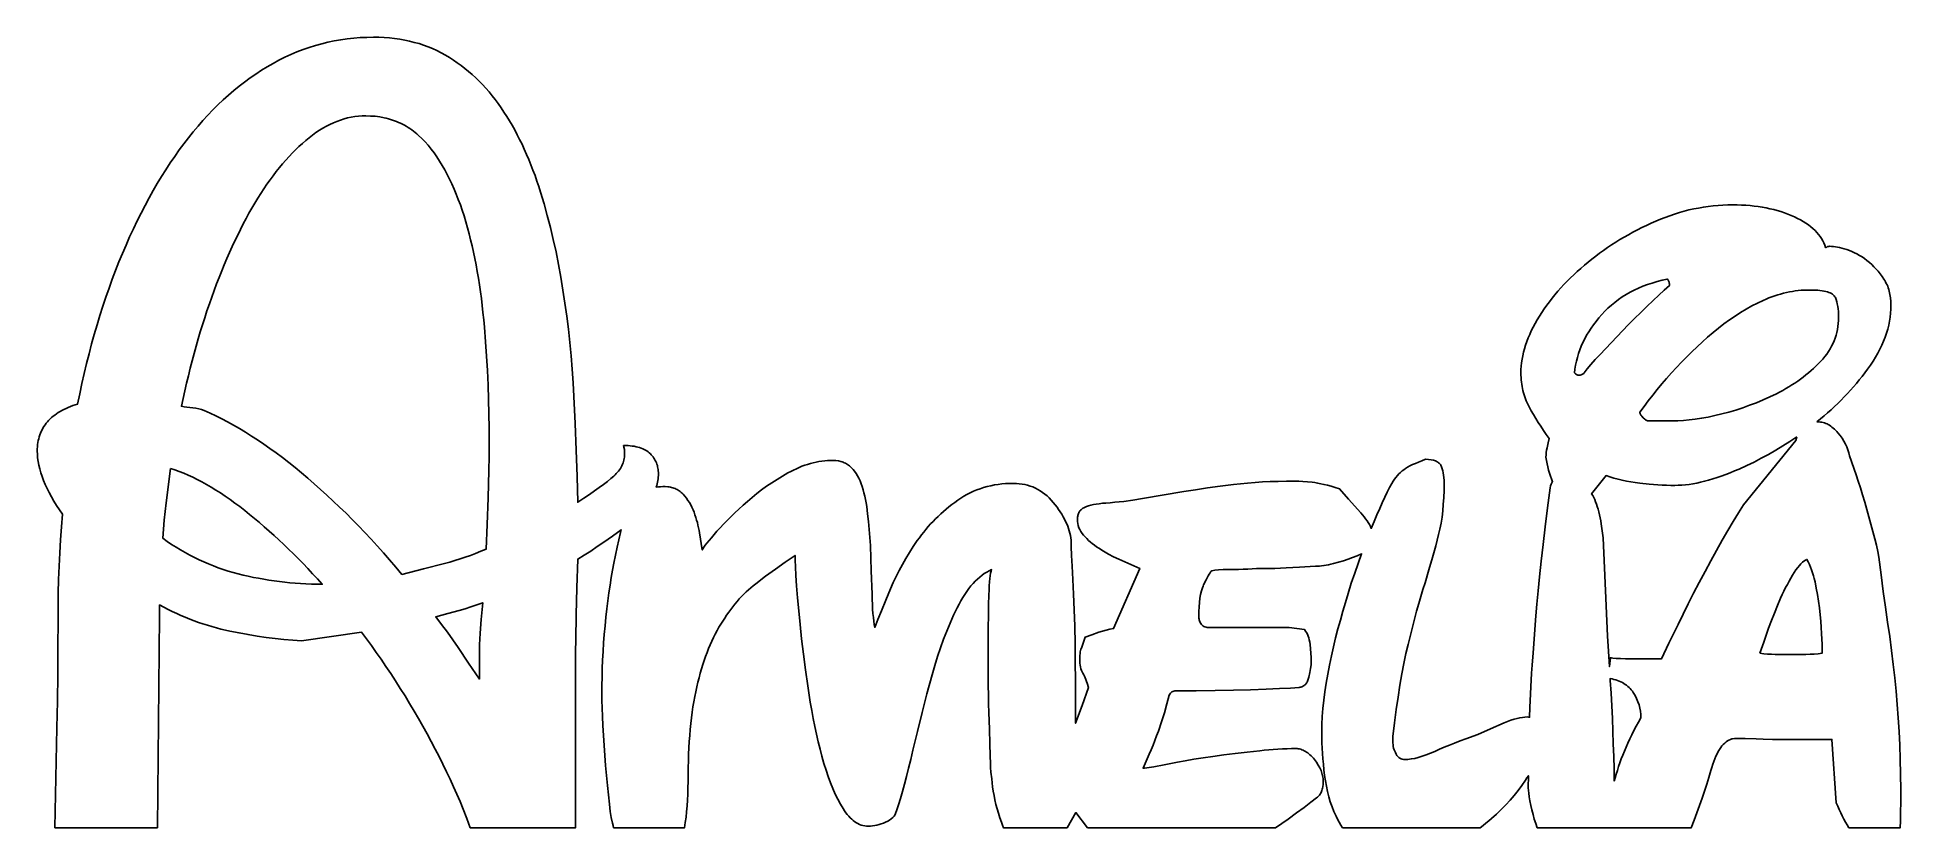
# Model space of a CAD drawing. Extents: x 3 to 229, y 12 to 108.
import ezdxf

# ---------------------------------------------------------------- set-up
doc = ezdxf.new("R2010")
doc.units = 0
doc.layers.add('CAMADA_1', color=18, linetype='CONTINUOUS')

msp = doc.modelspace()

# ---------------------------------------------------------------- linework, layer by layer
at = {"layer": 'CAMADA_1'}
for points in [[(218.9, 61.74), (219.35, 62.1), (219.79, 62.47), (220.22, 62.84), (220.64, 63.22), (221.05, 63.6), (221.46, 63.99), (221.85, 64.38), (222.24, 64.78), (222.63, 65.18), (223, 65.59), (223.36, 66), (223.72, 66.42), (224.07, 66.85), (224.41, 67.27), (224.75, 67.71), (225.07, 68.15), (225.42, 68.63), (225.74, 69.12), (226.04, 69.61), (226.32, 70.1), (226.57, 70.58), (226.81, 71.07), (227.02, 71.56), (227.21, 72.04), (227.38, 72.53), (227.52, 73.01), (227.64, 73.49), (227.74, 73.98), (227.82, 74.46), (227.88, 74.94), (227.91, 75.42), (227.92, 75.9), (227.91, 76.36), (227.87, 76.8), (227.8, 77.22), (227.71, 77.63), (227.65, 77.82), (227.59, 78.02), (227.52, 78.21), (227.44, 78.39), (227.35, 78.57), (227.26, 78.75), (227.16, 78.92), (227.06, 79.09), (226.84, 79.41), (226.61, 79.73), (226.37, 80.03), (226.12, 80.31), (225.85, 80.59), (225.58, 80.85), (225.3, 81.1), (225, 81.34), (224.71, 81.57), (224.4, 81.77), (224.1, 81.96), (223.79, 82.14), (223.49, 82.29), (223.18, 82.44), (222.87, 82.56), (222.55, 82.67), (222.24, 82.76), (221.95, 82.84), (221.67, 82.91), (221.41, 82.97), (221.16, 83.01), (220.92, 83.04), (220.7, 83.06), (220.5, 83.07), (220.38, 83.06), (220.28, 83.05), (220.21, 83.03), (220.16, 83), (220.13, 82.97), (220.08, 82.95), (220.03, 82.94), (219.96, 82.93), (219.87, 83.21), (219.76, 83.48), (219.63, 83.75), (219.48, 84.01), (219.31, 84.26), (219.12, 84.51), (218.92, 84.75), (218.69, 84.99), (218.44, 85.22), (218.18, 85.44), (217.89, 85.66), (217.59, 85.87), (217.27, 86.07), (216.93, 86.27), (216.57, 86.46), (216.19, 86.65), (215.79, 86.82), (215.39, 86.99), (214.97, 87.14), (214.55, 87.28), (214.11, 87.42), (213.67, 87.54), (213.22, 87.64), (212.75, 87.74), (212.28, 87.83), (211.8, 87.9), (211.3, 87.96), (210.8, 88.01), (210.29, 88.05), (209.77, 88.08), (209.23, 88.1), (208.69, 88.11), (208.1, 88.1), (207.5, 88.07), (206.91, 88.04), (206.32, 87.98), (205.73, 87.91), (205.14, 87.83), (204.55, 87.72), (203.97, 87.61), (203.38, 87.48), (202.8, 87.33), (202.22, 87.17), (201.64, 86.99), (201.06, 86.79), (200.49, 86.58), (199.91, 86.36), (199.34, 86.12), (198.77, 85.86), (198.21, 85.6), (197.66, 85.34), (197.11, 85.06), (196.57, 84.78), (196.04, 84.48), (195.52, 84.18), (195, 83.88), (194.49, 83.56), (193.98, 83.24), (193.49, 82.91), (193, 82.57), (192.52, 82.23), (192.05, 81.87), (191.58, 81.51), (191.12, 81.14), (190.67, 80.77), (190.23, 80.39), (189.8, 80), (189.38, 79.61), (188.98, 79.22), (188.58, 78.82), (188.19, 78.42), (187.82, 78.01), (187.46, 77.6), (187.1, 77.18), (186.76, 76.76), (186.43, 76.33), (186.11, 75.9), (185.8, 75.46), (185.5, 75.02), (185.22, 74.58), (184.94, 74.13), (184.69, 73.69), (184.45, 73.24), (184.23, 72.8), (184.03, 72.37), (183.84, 71.93), (183.68, 71.5), (183.53, 71.06), (183.39, 70.63), (183.28, 70.21), (183.18, 69.78), (183.1, 69.36), (183.04, 68.93), (183, 68.51), (182.97, 68.1), (182.96, 67.68), (182.97, 67.4), (182.98, 67.12), (183, 66.85), (183.02, 66.58), (183.06, 66.31), (183.1, 66.05), (183.15, 65.78), (183.21, 65.53), (183.28, 65.27), (183.35, 65.02), (183.43, 64.77), (183.52, 64.52), (183.62, 64.28), (183.72, 64.04), (183.84, 63.8), (183.96, 63.57), (184.21, 63.1), (184.48, 62.63), (184.77, 62.16), (185.07, 61.68), (185.38, 61.2), (185.71, 60.71), (186.05, 60.22), (186.41, 59.72), (186.28, 59.18), (186.15, 58.6), (186.09, 58.3), (186.05, 58.02), (186.02, 57.74), (186.01, 57.47), (186.07, 57.05), (186.14, 56.65), (186.22, 56.26), (186.31, 55.88), (186.42, 55.51), (186.54, 55.15), (186.67, 54.81), (186.81, 54.47), (186.76, 54.41), (186.71, 54.34), (186.67, 54.26), (186.63, 54.17), (186.56, 53.97), (186.52, 53.74), (186.2, 51.29), (185.91, 48.99), (185.65, 46.82), (185.42, 44.81), (185.22, 42.93), (185.05, 41.2), (184.91, 39.6), (184.79, 38.16), (184.46, 33.66), (184.34, 32.18), (184.26, 31.19), (184.06, 27.02), (184.01, 25.86), (183.87, 25.88), (183.72, 25.89), (183.44, 25.88), (183.14, 25.84), (182.83, 25.79), (182.49, 25.71), (182.13, 25.6), (181.75, 25.48), (181.35, 25.33), (180.93, 25.16), (179.27, 24.45), (177.75, 23.77), (176.28, 23.24), (175.58, 22.98), (174.91, 22.72), (174.27, 22.47), (173.66, 22.21), (173.07, 21.96), (172.51, 21.71), (171.97, 21.48), (171.46, 21.28), (170.97, 21.11), (170.5, 20.97), (170.06, 20.86), (169.64, 20.78), (169.24, 20.73), (169.05, 20.72), (168.86, 20.72), (168.7, 20.73), (168.55, 20.76), (168.4, 20.81), (168.27, 20.88), (168.14, 20.98), (168.02, 21.09), (167.9, 21.22), (167.8, 21.38), (167.71, 21.55), (167.63, 21.73), (167.56, 21.91), (167.5, 22.11), (167.46, 22.31), (167.43, 22.52), (167.41, 22.74), (167.4, 22.97), (167.4, 23.5), (167.61, 25.19), (167.82, 26.79), (168.04, 28.31), (168.27, 29.75), (168.5, 31.11), (168.75, 32.39), (169, 33.59), (169.26, 34.71), (169.79, 36.79), (170.3, 38.74), (170.56, 39.66), (170.81, 40.54), (171.07, 41.39), (171.32, 42.2), (171.79, 43.76), (172.23, 45.25), (172.62, 46.68), (172.97, 48.04), (173.13, 48.72), (173.26, 49.42), (173.38, 50.16), (173.47, 50.92), (173.54, 51.72), (173.6, 52.54), (173.63, 53.39), (173.64, 54.27), (173.63, 54.62), (173.61, 54.96), (173.58, 55.26), (173.54, 55.55), (173.48, 55.81), (173.41, 56.05), (173.33, 56.27), (173.24, 56.46), (173.18, 56.55), (173.12, 56.63), (173.05, 56.71), (172.97, 56.78), (172.89, 56.84), (172.79, 56.9), (172.69, 56.96), (172.58, 57.01), (172.46, 57.05), (172.33, 57.09), (172.05, 57.14), (171.73, 57.18), (171.38, 57.19), (170.93, 57.02), (170.52, 56.86), (170.14, 56.7), (169.79, 56.54), (169.48, 56.39), (169.19, 56.23), (168.95, 56.08), (168.73, 55.93), (168.53, 55.77), (168.34, 55.6), (168.15, 55.42), (167.97, 55.22), (167.79, 55), (167.61, 54.77), (167.44, 54.53), (167.27, 54.27), (167, 53.76), (166.72, 53.19), (166.43, 52.58), (166.13, 51.92), (165.81, 51.21), (165.48, 50.46), (165.14, 49.65), (164.79, 48.8), (164.68, 49.03), (164.56, 49.26), (164.42, 49.5), (164.27, 49.73), (164.1, 49.97), (163.92, 50.21), (163.73, 50.45), (163.52, 50.69), (162.04, 52.35), (160.93, 53.61), (160.42, 53.77), (159.93, 53.91), (159.47, 54.03), (159.04, 54.14), (158.64, 54.23), (158.27, 54.3), (157.93, 54.36), (157.62, 54.4), (157.04, 54.46), (156.49, 54.5), (155.97, 54.53), (155.49, 54.54), (154.48, 54.53), (153.49, 54.51), (152.52, 54.48), (151.58, 54.44), (150.67, 54.38), (149.77, 54.31), (148.91, 54.23), (148.07, 54.14), (146.45, 53.94), (144.9, 53.72), (143.43, 53.5), (142.03, 53.28), (136.99, 52.41), (135.84, 52.23), (134.72, 52.08), (134.17, 52.02), (133.62, 51.97), (133.08, 51.92), (132.55, 51.88), (132.13, 51.85), (131.74, 51.8), (131.38, 51.75), (131.04, 51.68), (130.73, 51.61), (130.45, 51.54), (130.19, 51.45), (129.96, 51.35), (129.86, 51.3), (129.76, 51.24), (129.67, 51.18), (129.59, 51.11), (129.51, 51.04), (129.44, 50.96), (129.37, 50.88), (129.32, 50.79), (129.27, 50.7), (129.22, 50.6), (129.19, 50.49), (129.16, 50.38), (129.13, 50.27), (129.11, 50.15), (129.1, 49.89), (129.11, 49.63), (129.15, 49.38), (129.2, 49.13), (129.28, 48.88), (129.39, 48.65), (129.51, 48.41), (129.66, 48.19), (129.83, 47.97), (130.02, 47.76), (130.22, 47.55), (130.43, 47.34), (130.66, 47.14), (130.9, 46.95), (131.15, 46.75), (131.41, 46.56), (131.69, 46.38), (132.26, 46.02), (132.86, 45.68), (133.49, 45.36), (134.14, 45.05), (136.66, 43.93), (133.48, 36.63), (133.02, 36.55), (132.57, 36.45), (132.12, 36.32), (131.69, 36.17), (130.84, 35.85), (130.03, 35.57), (129.78, 34.84), (129.57, 34.24), (129.52, 34.11), (129.48, 33.96), (129.44, 33.81), (129.42, 33.65), (129.38, 33.3), (129.37, 32.92), (129.37, 32.66), (129.39, 32.41), (129.42, 32.18), (129.47, 31.96), (129.52, 31.75), (129.59, 31.55), (129.67, 31.37), (129.76, 31.19), (129.86, 31.02), (129.96, 30.84), (130.04, 30.64), (130.13, 30.43), (130.21, 30.21), (130.29, 29.98), (130.43, 29.47), (129.66, 27.29), (128.87, 25.13), (128.87, 25.62), (128.87, 27.99), (128.85, 30.3), (128.83, 32.56), (128.8, 34.78), (128.76, 36.91), (128.7, 38.92), (128.63, 40.82), (128.54, 42.6), (128.45, 44.19), (128.39, 45.52), (128.35, 46.58), (128.34, 47.37), (128.3, 47.66), (128.25, 47.94), (128.18, 48.22), (128.1, 48.51), (128.01, 48.79), (127.91, 49.07), (127.79, 49.36), (127.66, 49.65), (127.52, 49.93), (127.36, 50.22), (127.19, 50.51), (127.01, 50.79), (126.81, 51.08), (126.61, 51.37), (126.39, 51.66), (126.15, 51.95), (125.91, 52.23), (125.66, 52.49), (125.4, 52.74), (125.13, 52.97), (124.85, 53.17), (124.57, 53.36), (124.28, 53.54), (123.98, 53.69), (123.67, 53.83), (123.36, 53.94), (123.04, 54.04), (122.71, 54.13), (122.37, 54.19), (122.02, 54.23), (121.67, 54.26), (121.31, 54.27), (120.83, 54.26), (120.36, 54.24), (119.9, 54.2), (119.45, 54.14), (119, 54.07), (118.56, 53.98), (118.12, 53.88), (117.7, 53.76), (117.28, 53.62), (116.87, 53.47), (116.46, 53.3), (116.06, 53.11), (115.67, 52.91), (115.29, 52.7), (114.92, 52.46), (114.55, 52.22), (114.19, 51.96), (113.83, 51.69), (113.49, 51.42), (113.15, 51.14), (112.81, 50.85), (112.49, 50.56), (112.17, 50.26), (111.86, 49.96), (111.56, 49.65), (111.26, 49.34), (110.97, 49.01), (110.69, 48.68), (110.42, 48.35), (110.15, 48.01), (109.89, 47.66), (109.64, 47.31), (109.15, 46.59), (108.69, 45.87), (108.25, 45.15), (107.83, 44.42), (107.44, 43.69), (107.07, 42.96), (106.72, 42.22), (106.39, 41.47), (105.8, 40.06), (105.28, 38.8), (104.84, 37.71), (104.47, 36.76), (104.4, 37.12), (104.35, 37.51), (104.3, 37.96), (104.25, 38.44), (104.21, 38.97), (104.18, 39.54), (104.16, 40.15), (104.14, 40.81), (104.05, 43.64), (103.94, 46.71), (103.87, 47.7), (103.79, 48.67), (103.7, 49.62), (103.61, 50.56), (103.55, 51.02), (103.49, 51.46), (103.42, 51.89), (103.34, 52.31), (103.25, 52.72), (103.16, 53.12), (103.05, 53.5), (102.94, 53.87), (102.82, 54.23), (102.69, 54.57), (102.54, 54.88), (102.38, 55.18), (102.21, 55.46), (102.02, 55.73), (101.83, 55.97), (101.62, 56.19), (101.39, 56.4), (101.28, 56.49), (101.16, 56.57), (101.03, 56.65), (100.9, 56.72), (100.77, 56.78), (100.64, 56.84), (100.5, 56.89), (100.36, 56.94), (100.06, 57), (99.75, 57.04), (99.43, 57.06), (99.08, 57.05), (98.73, 57.03), (98.39, 57), (98.04, 56.96), (97.69, 56.91), (97.35, 56.84), (97, 56.76), (96.66, 56.68), (96.32, 56.57), (95.97, 56.46), (95.63, 56.34), (95.29, 56.2), (94.95, 56.05), (94.6, 55.89), (94.26, 55.72), (93.92, 55.53), (93.25, 55.14), (92.6, 54.74), (91.96, 54.33), (91.34, 53.91), (90.73, 53.47), (90.14, 53.02), (89.57, 52.56), (89.02, 52.08), (88.48, 51.61), (87.96, 51.13), (87.47, 50.67), (86.99, 50.21), (86.54, 49.76), (86.11, 49.31), (85.69, 48.87), (85.3, 48.44), (84.62, 47.65), (84.09, 47.01), (83.89, 46.75), (83.72, 46.52), (83.6, 46.33), (83.51, 46.18), (83.18, 48.24), (83.13, 48.55), (83.06, 48.87), (82.99, 49.18), (82.92, 49.5), (82.83, 49.81), (82.73, 50.13), (82.63, 50.44), (82.52, 50.76), (82.4, 51.07), (82.26, 51.37), (82.11, 51.65), (81.95, 51.93), (81.78, 52.2), (81.6, 52.46), (81.4, 52.71), (81.19, 52.94), (81.08, 53.06), (80.97, 53.16), (80.85, 53.26), (80.73, 53.35), (80.61, 53.43), (80.48, 53.51), (80.35, 53.58), (80.21, 53.64), (80.07, 53.7), (79.93, 53.74), (79.79, 53.78), (79.64, 53.82), (79.48, 53.84), (79.33, 53.86), (79, 53.87), (78.72, 53.87), (78.45, 53.85), (78.19, 53.83), (77.93, 53.79), (77.99, 54), (78.05, 54.21), (78.1, 54.41), (78.13, 54.62), (78.16, 54.82), (78.18, 55.02), (78.2, 55.22), (78.2, 55.42), (78.2, 55.6), (78.18, 55.77), (78.17, 55.95), (78.14, 56.12), (78.1, 56.28), (78.06, 56.44), (78.01, 56.6), (77.95, 56.76), (77.89, 56.91), (77.81, 57.06), (77.73, 57.2), (77.64, 57.34), (77.54, 57.48), (77.44, 57.61), (77.33, 57.74), (77.21, 57.87), (77.08, 57.99), (76.94, 58.1), (76.79, 58.21), (76.63, 58.3), (76.46, 58.39), (76.28, 58.48), (76.09, 58.55), (75.9, 58.62), (75.69, 58.67), (75.47, 58.72), (75.24, 58.77), (75, 58.8), (74.76, 58.83), (74.5, 58.85), (74.23, 58.86), (73.96, 58.86), (74.01, 58.65), (74.06, 58.4), (74.08, 58.12), (74.09, 57.8), (74.08, 57.62), (74.07, 57.44), (74.04, 57.27), (74.01, 57.09), (73.96, 56.92), (73.9, 56.75), (73.83, 56.58), (73.76, 56.41), (73.67, 56.25), (73.57, 56.08), (73.46, 55.92), (73.34, 55.76), (73.21, 55.61), (73.07, 55.45), (72.92, 55.3), (72.76, 55.15), (72.4, 54.84), (71.99, 54.5), (71.53, 54.14), (71.01, 53.76), (70.43, 53.35), (69.8, 52.91), (69.12, 52.45), (68.39, 51.97), (68.31, 55.11), (68.2, 58.3), (68.08, 61.54), (67.92, 64.83), (67.83, 66.48), (67.71, 68.13), (67.58, 69.76), (67.42, 71.38), (67.25, 72.99), (67.05, 74.59), (66.83, 76.18), (66.6, 77.76), (66.34, 79.33), (66.05, 80.87), (65.75, 82.39), (65.42, 83.88), (65.07, 85.35), (64.69, 86.8), (64.3, 88.23), (63.88, 89.63), (63.66, 90.32), (63.43, 91), (63.2, 91.67), (62.95, 92.33), (62.7, 92.98), (62.44, 93.62), (62.18, 94.24), (61.9, 94.86), (61.62, 95.46), (61.33, 96.05), (61.04, 96.63), (60.73, 97.21), (60.42, 97.77), (60.1, 98.32), (59.77, 98.85), (59.43, 99.38), (59.09, 99.9), (58.74, 100.4), (58.37, 100.89), (58, 101.36), (57.62, 101.82), (57.23, 102.27), (56.83, 102.71), (56.42, 103.13), (56, 103.54), (55.57, 103.93), (55.13, 104.31), (54.68, 104.68), (54.23, 105.03), (53.76, 105.37), (53.29, 105.7), (52.8, 106.01), (52.31, 106.31), (51.8, 106.59), (51.29, 106.85), (50.76, 107.09), (50.22, 107.31), (49.67, 107.51), (49.11, 107.69), (48.54, 107.85), (47.96, 108), (47.37, 108.12), (46.76, 108.23), (46.15, 108.31), (45.53, 108.38), (44.89, 108.43), (44.24, 108.46), (43.58, 108.47), (42.78, 108.45), (41.97, 108.42), (41.18, 108.35), (40.39, 108.27), (39.6, 108.16), (38.82, 108.02), (38.05, 107.86), (37.29, 107.67), (36.53, 107.46), (35.77, 107.22), (35.03, 106.96), (34.28, 106.68), (33.55, 106.36), (32.82, 106.03), (32.1, 105.67), (31.38, 105.28), (30.67, 104.87), (29.98, 104.45), (29.28, 104), (28.6, 103.53), (27.93, 103.03), (27.26, 102.52), (26.61, 101.99), (25.96, 101.44), (25.32, 100.86), (24.69, 100.27), (24.07, 99.65), (23.46, 99.02), (22.86, 98.36), (22.27, 97.68), (21.68, 96.98), (21.1, 96.26), (20.54, 95.53), (19.98, 94.77), (19.43, 93.99), (18.89, 93.2), (18.36, 92.38), (17.83, 91.55), (17.32, 90.7), (16.81, 89.83), (16.31, 88.94), (15.83, 88.04), (15.35, 87.11), (14.88, 86.17), (14.41, 85.21), (13.96, 84.22), (13.52, 83.22), (13.08, 82.21), (12.66, 81.17), (12.24, 80.12), (11.84, 79.06), (11.45, 77.98), (11.07, 76.89), (10.7, 75.78), (10.34, 74.66), (10, 73.52), (9.66, 72.37), (9.34, 71.2), (9.03, 70.02), (8.73, 68.83), (8.44, 67.62), (8.16, 66.39), (7.9, 65.16), (7.64, 63.9), (7.34, 63.81), (7.05, 63.71), (6.77, 63.61), (6.49, 63.5), (6.23, 63.38), (5.98, 63.26), (5.73, 63.13), (5.5, 63), (5.27, 62.86), (5.06, 62.72), (4.85, 62.57), (4.65, 62.42), (4.47, 62.26), (4.29, 62.09), (4.12, 61.92), (3.96, 61.75), (3.81, 61.57), (3.68, 61.38), (3.55, 61.19), (3.43, 60.99), (3.32, 60.79), (3.22, 60.58), (3.12, 60.37), (3.04, 60.15), (2.97, 59.92), (2.91, 59.69), (2.86, 59.46), (2.81, 59.22), (2.78, 58.97), (2.76, 58.72), (2.74, 58.46), (2.74, 58.2), (2.75, 57.78), (2.78, 57.36), (2.84, 56.92), (2.93, 56.48), (3.03, 56.02), (3.17, 55.56), (3.32, 55.1), (3.5, 54.62), (3.7, 54.14), (3.93, 53.64), (4.18, 53.14), (4.45, 52.63), (4.75, 52.11), (5.07, 51.59), (5.42, 51.05), (5.79, 50.51), (5.66, 48.97), (5.55, 47.41), (5.46, 45.82), (5.39, 44.21), (5.33, 42.58), (5.29, 40.94), (5.26, 39.3), (5.26, 37.64), (5.25, 34.34), (5.22, 31.06), (5.18, 27.81), (5.12, 24.58), (4.88, 12.43), (17.34, 12.43), (17.59, 38.17), (17.59, 39.5), (18.11, 39.22), (18.62, 38.96), (19.14, 38.7), (19.67, 38.46), (20.19, 38.22), (20.72, 38), (21.25, 37.78), (21.78, 37.58), (22.32, 37.38), (22.86, 37.2), (23.4, 37.03), (23.94, 36.86), (24.49, 36.71), (25.04, 36.57), (25.59, 36.44), (26.14, 36.32), (27.25, 36.1), (28.35, 35.89), (29.45, 35.71), (30.54, 35.55), (31.62, 35.42), (32.7, 35.3), (33.77, 35.2), (34.83, 35.12), (38.48, 35.65), (42.13, 36.18), (42.72, 35.38), (43.32, 34.56), (43.91, 33.73), (44.5, 32.89), (45.08, 32.02), (45.67, 31.15), (46.25, 30.26), (46.83, 29.35), (47.41, 28.44), (47.97, 27.53), (48.52, 26.61), (49.06, 25.69), (49.58, 24.77), (50.09, 23.85), (50.59, 22.92), (51.08, 21.99), (51.55, 21.07), (52.01, 20.15), (52.46, 19.23), (52.89, 18.31), (53.3, 17.4), (53.7, 16.5), (54.09, 15.6), (54.46, 14.7), (54.92, 13.55), (55.34, 12.43), (68.12, 12.43), (68.12, 32.47), (68.12, 33.83), (68.14, 35.26), (68.19, 38.31), (68.27, 41.59), (68.39, 45.07), (69.18, 45.55), (69.98, 46.05), (70.77, 46.58), (71.57, 47.13), (72.61, 47.87), (73.65, 48.63), (73.57, 48.3), (73.17, 46.51), (72.77, 44.59), (72.61, 43.72), (72.45, 42.82), (72.31, 41.9), (72.17, 40.96), (72.04, 39.99), (71.92, 39.01), (71.81, 38), (71.71, 36.96), (71.62, 35.92), (71.53, 34.88), (71.47, 33.84), (71.41, 32.8), (71.37, 31.77), (71.34, 30.73), (71.32, 29.7), (71.31, 28.67), (71.32, 27.89), (71.34, 26.98), (71.39, 25.96), (71.44, 24.83), (71.51, 23.63), (71.59, 22.42), (71.68, 21.21), (71.78, 19.99), (71.88, 18.77), (71.99, 17.58), (72.11, 16.42), (72.24, 15.28), (72.35, 14.42), (72.47, 13.66), (72.61, 13), (72.68, 12.7), (72.75, 12.43), (81.37, 12.43), (81.46, 13.06), (81.55, 13.7), (81.62, 14.37), (81.68, 15.07), (81.73, 15.78), (81.76, 16.52), (81.78, 17.28), (81.79, 18.06), (81.79, 18.92), (81.81, 19.75), (81.83, 20.57), (81.85, 21.37), (81.89, 22.15), (81.94, 22.91), (81.99, 23.65), (82.05, 24.38), (82.12, 25.09), (82.2, 25.78), (82.29, 26.45), (82.39, 27.1), (82.49, 27.74), (82.6, 28.36), (82.72, 28.96), (82.85, 29.54), (82.99, 30.1), (83.13, 30.66), (83.28, 31.2), (83.43, 31.73), (83.59, 32.25), (83.76, 32.75), (83.93, 33.25), (84.11, 33.73), (84.29, 34.2), (84.49, 34.66), (84.68, 35.11), (84.89, 35.54), (85.1, 35.96), (85.32, 36.38), (85.54, 36.78), (85.77, 37.16), (86, 37.54), (86.24, 37.91), (86.48, 38.26), (86.73, 38.61), (86.98, 38.95), (87.23, 39.28), (87.49, 39.6), (87.76, 39.91), (88.02, 40.22), (88.3, 40.51), (88.57, 40.79), (88.85, 41.07), (89.13, 41.33), (89.42, 41.59), (89.71, 41.83), (90.01, 42.07), (91.2, 42.98), (92.4, 43.86), (93.59, 44.71), (94.79, 45.52), (94.8, 44.94), (94.84, 44.13), (94.9, 43.08), (94.98, 41.8), (95.1, 40.36), (95.23, 38.8), (95.4, 37.14), (95.58, 35.37), (95.8, 33.52), (96.05, 31.63), (96.33, 29.68), (96.64, 27.68), (96.81, 26.68), (96.99, 25.7), (97.19, 24.74), (97.39, 23.8), (97.6, 22.88), (97.82, 21.99), (98.06, 21.11), (98.3, 20.25), (98.55, 19.43), (98.82, 18.64), (99.09, 17.89), (99.38, 17.19), (99.67, 16.52), (99.98, 15.89), (100.29, 15.3), (100.62, 14.75), (100.79, 14.49), (100.96, 14.25), (101.13, 14.03), (101.31, 13.82), (101.49, 13.63), (101.67, 13.46), (101.86, 13.3), (102.05, 13.16), (102.24, 13.03), (102.43, 12.93), (102.63, 12.83), (102.83, 12.76), (103.04, 12.7), (103.25, 12.66), (103.46, 12.63), (103.67, 12.63), (103.94, 12.63), (104.2, 12.66), (104.47, 12.69), (104.73, 12.74), (105, 12.81), (105.26, 12.89), (105.53, 12.98), (105.79, 13.09), (106.05, 13.21), (106.27, 13.35), (106.48, 13.5), (106.66, 13.67), (106.81, 13.85), (106.94, 14.05), (107.04, 14.26), (107.12, 14.48), (107.35, 15.21), (107.59, 15.99), (107.83, 16.82), (108.08, 17.72), (108.33, 18.66), (108.59, 19.67), (108.85, 20.73), (109.11, 21.84), (109.65, 24.13), (110.22, 26.42), (110.81, 28.71), (111.43, 31), (111.75, 32.12), (112.09, 33.22), (112.45, 34.29), (112.82, 35.32), (113.21, 36.33), (113.62, 37.3), (114.04, 38.24), (114.48, 39.15), (114.71, 39.59), (114.94, 40.01), (115.17, 40.41), (115.41, 40.78), (115.66, 41.14), (115.91, 41.48), (116.16, 41.8), (116.42, 42.1), (116.68, 42.38), (116.95, 42.64), (117.22, 42.88), (117.5, 43.11), (117.78, 43.31), (118.07, 43.49), (118.36, 43.65), (118.66, 43.79), (118.6, 43.6), (118.54, 43.35), (118.49, 43.05), (118.44, 42.7), (118.4, 42.29), (118.37, 41.83), (118.35, 41.31), (118.33, 40.74), (118.3, 39.51), (118.28, 38.19), (118.26, 36.79), (118.26, 35.31), (118.26, 30.8), (118.26, 29.68), (118.28, 28.57), (118.3, 27.49), (118.33, 26.42), (118.39, 24.41), (118.46, 22.64), (118.51, 21.2), (118.53, 20.19), (118.54, 19.76), (118.59, 19.16), (118.68, 18.37), (118.79, 17.4), (118.87, 16.87), (118.96, 16.34), (119.06, 15.8), (119.19, 15.26), (119.33, 14.72), (119.49, 14.18), (119.66, 13.64), (119.85, 13.09), (119.98, 12.76), (120.11, 12.43), (127.83, 12.43), (128.9, 14.27), (130.32, 12.43), (153.14, 12.43), (153.94, 12.96), (154.7, 13.49), (155.71, 14.22), (156.62, 14.9), (157.43, 15.52), (158.15, 16.07), (158.24, 16.14), (158.33, 16.22), (158.42, 16.31), (158.49, 16.4), (158.57, 16.5), (158.63, 16.6), (158.69, 16.72), (158.74, 16.84), (158.79, 16.97), (158.83, 17.1), (158.86, 17.24), (158.89, 17.39), (158.93, 17.71), (158.94, 18.06), (158.94, 18.23), (158.93, 18.4), (158.91, 18.56), (158.88, 18.73), (158.84, 18.89), (158.79, 19.06), (158.74, 19.22), (158.68, 19.39), (158.61, 19.56), (158.53, 19.72), (158.35, 20.05), (158.13, 20.39), (157.88, 20.72), (157.75, 20.88), (157.61, 21.03), (157.48, 21.17), (157.34, 21.3), (157.21, 21.42), (157.07, 21.52), (156.93, 21.62), (156.79, 21.71), (156.65, 21.79), (156.5, 21.86), (156.36, 21.91), (156.22, 21.96), (156.07, 22), (155.92, 22.02), (155.78, 22.04), (155.63, 22.04), (155.09, 22.04), (154.55, 22.03), (154, 22.01), (153.44, 21.98), (152.88, 21.94), (152.33, 21.89), (151.78, 21.84), (151.25, 21.78), (149.7, 21.61), (148.24, 21.44), (146.86, 21.27), (145.56, 21.1), (144.35, 20.92), (143.23, 20.75), (142.19, 20.57), (141.24, 20.39), (139.61, 20.07), (138.37, 19.84), (137.52, 19.7), (137.24, 19.67), (137.06, 19.66), (137.32, 20.22), (137.57, 20.78), (137.82, 21.35), (138.05, 21.91), (138.28, 22.47), (138.5, 23.04), (138.71, 23.6), (138.92, 24.17), (139.3, 25.28), (139.65, 26.39), (139.96, 27.47), (140.24, 28.54), (140.31, 28.67), (140.39, 28.77), (140.48, 28.87), (140.57, 28.94), (140.68, 29), (140.79, 29.04), (140.91, 29.06), (141.04, 29.07), (143.5, 29.08), (145.83, 29.11), (148.04, 29.15), (150.12, 29.2), (152.01, 29.27), (153.62, 29.34), (154.96, 29.4), (156.02, 29.47), (156.14, 29.49), (156.25, 29.52), (156.35, 29.55), (156.45, 29.6), (156.54, 29.65), (156.63, 29.71), (156.71, 29.78), (156.79, 29.85), (156.86, 29.93), (156.93, 30.02), (156.99, 30.12), (157.04, 30.23), (157.1, 30.34), (157.14, 30.46), (157.22, 30.73), (157.33, 31.27), (157.42, 31.77), (157.47, 32.23), (157.48, 32.45), (157.48, 32.65), (157.48, 33.13), (157.45, 33.63), (157.41, 34.16), (157.35, 34.71), (157.31, 34.98), (157.26, 35.24), (157.2, 35.49), (157.12, 35.72), (157.03, 35.94), (156.93, 36.14), (156.81, 36.33), (156.69, 36.5), (154.83, 36.76), (145.02, 36.76), (144.86, 36.77), (144.71, 36.79), (144.58, 36.83), (144.45, 36.88), (144.34, 36.95), (144.25, 37.03), (144.16, 37.12), (144.09, 37.23), (143.97, 37.46), (143.89, 37.68), (143.86, 37.78), (143.84, 37.89), (143.83, 37.99), (143.82, 38.09), (143.83, 38.7), (143.86, 39.28), (143.91, 39.81), (143.97, 40.31), (144.06, 40.77), (144.16, 41.2), (144.28, 41.59), (144.35, 41.77), (144.42, 41.94), (144.71, 42.54), (144.84, 42.8), (144.97, 43.03), (145.09, 43.23), (145.2, 43.4), (145.31, 43.55), (145.41, 43.66), (145.79, 43.72), (146.24, 43.76), (146.78, 43.79), (147.4, 43.79), (148.05, 43.8), (148.66, 43.81), (149.24, 43.83), (149.79, 43.86), (150.32, 43.89), (150.85, 43.91), (151.38, 43.92), (151.91, 43.93), (152.47, 43.93), (153.07, 43.94), (154.43, 43.99), (156.06, 44.08), (158.01, 44.19), (158.25, 44.2), (158.5, 44.21), (158.76, 44.24), (159.03, 44.27), (159.3, 44.32), (159.59, 44.38), (159.89, 44.45), (160.2, 44.52), (160.82, 44.69), (161.41, 44.87), (161.98, 45.06), (162.52, 45.25), (163.08, 45.48), (163.6, 45.71), (163.18, 44.54), (162.77, 43.35), (162.36, 42.13), (161.97, 40.88), (161.64, 39.81), (161.33, 38.74), (161.03, 37.66), (160.74, 36.58), (160.46, 35.49), (160.2, 34.4), (159.95, 33.3), (159.71, 32.19), (159.49, 31.09), (159.3, 30.01), (159.15, 28.96), (159.01, 27.93), (158.91, 26.92), (158.84, 25.93), (158.8, 24.97), (158.78, 24.03), (158.79, 23.4), (158.8, 22.76), (158.83, 22.11), (158.87, 21.46), (158.91, 20.8), (158.97, 20.14), (159.04, 19.47), (159.11, 18.79), (159.21, 18.12), (159.33, 17.46), (159.47, 16.82), (159.63, 16.19), (159.81, 15.58), (160.02, 14.98), (160.25, 14.39), (160.51, 13.82), (160.69, 13.46), (160.88, 13.1), (161.08, 12.76), (161.3, 12.43), (178.01, 12.43), (178.36, 12.7), (178.71, 12.98), (179.06, 13.26), (179.41, 13.56), (180.01, 14.09), (180.58, 14.64), (181.13, 15.2), (181.66, 15.78), (182.16, 16.36), (182.64, 16.96), (183.09, 17.57), (183.52, 18.2), (183.7, 18.48), (183.87, 18.75), (183.86, 17.27), (183.88, 16.97), (183.91, 16.61), (183.98, 16.17), (184.06, 15.68), (184.17, 15.14), (184.29, 14.6), (184.44, 14.05), (184.59, 13.49), (184.76, 12.95), (184.94, 12.43), (203.65, 12.43), (204, 13.35), (204.34, 14.25), (204.66, 15.14), (204.97, 16.01), (205.26, 16.87), (205.53, 17.72), (205.79, 18.55), (206.03, 19.37), (206.14, 19.76), (206.27, 20.14), (206.39, 20.49), (206.52, 20.82), (206.66, 21.13), (206.8, 21.42), (206.94, 21.69), (207.09, 21.94), (207.24, 22.16), (207.39, 22.37), (207.55, 22.55), (207.72, 22.71), (207.89, 22.85), (208.06, 22.97), (208.23, 23.07), (208.41, 23.15), (208.46, 23.18), (208.51, 23.2), (208.59, 23.23), (208.68, 23.25), (208.91, 23.27), (209.21, 23.28), (210.19, 23.26), (211.53, 23.21), (212.41, 23.18), (213.54, 23.16), (214.9, 23.15), (216.5, 23.15), (220.75, 23.15), (221.28, 15.45), (221.45, 15.04), (221.63, 14.63), (221.81, 14.24), (222, 13.86), (222.19, 13.48), (222.4, 13.12), (222.6, 12.77), (222.81, 12.43), (229.05, 12.43), (229.07, 13.26), (229.09, 14.3), (229.1, 15.56), (229.1, 17.05), (229.09, 18.93), (229.05, 20.74), (228.99, 22.48), (228.9, 24.14), (228.8, 25.77), (228.67, 27.39), (228.53, 29.01), (228.37, 30.64), (228.2, 32.28), (227.99, 33.95), (227.76, 35.66), (227.51, 37.4), (227.25, 39.21), (226.98, 41.13), (226.72, 43.16), (226.45, 45.29), (226.31, 45.99), (226.14, 46.74), (225.94, 47.54), (225.72, 48.41), (225.49, 49.31), (225.24, 50.2), (224.99, 51.1), (224.73, 51.99), (224.46, 52.87), (224.2, 53.72), (223.93, 54.53), (223.67, 55.31), (222.87, 57.63), (222.79, 57.99), (222.68, 58.35), (222.55, 58.7), (222.39, 59.05), (222.2, 59.4), (221.99, 59.74), (221.75, 60.08), (221.48, 60.41), (221.34, 60.57), (221.19, 60.72), (221.05, 60.86), (220.9, 60.99), (220.75, 61.11), (220.6, 61.22), (220.45, 61.32), (220.3, 61.41), (220.15, 61.49), (219.99, 61.55), (219.83, 61.61), (219.67, 61.66), (219.51, 61.69), (219.35, 61.72), (219.19, 61.73), (219.02, 61.74)], [(42.66, 98.92), (42.21, 98.91), (41.77, 98.88), (41.32, 98.82), (40.88, 98.75), (40.44, 98.66), (40.01, 98.54), (39.57, 98.41), (39.14, 98.25), (38.71, 98.08), (38.28, 97.88), (37.86, 97.66), (37.43, 97.43), (37.01, 97.17), (36.59, 96.89), (36.18, 96.59), (35.76, 96.26), (35.35, 95.92), (34.94, 95.57), (34.53, 95.2), (34.13, 94.81), (33.73, 94.41), (33.33, 93.99), (32.93, 93.55), (32.54, 93.1), (32.16, 92.63), (31.77, 92.15), (31.39, 91.65), (31.01, 91.13), (30.63, 90.6), (30.26, 90.05), (29.89, 89.48), (29.53, 88.9), (29.16, 88.31), (28.81, 87.7), (28.45, 87.08), (28.1, 86.44), (27.75, 85.79), (27.41, 85.12), (27.08, 84.44), (26.74, 83.75), (26.41, 83.04), (26.09, 82.32), (25.77, 81.58), (25.45, 80.83), (25.14, 80.07), (24.83, 79.29), (24.52, 78.5), (24.22, 77.7), (23.93, 76.88), (23.64, 76.06), (23.35, 75.22), (23.08, 74.38), (22.81, 73.53), (22.54, 72.67), (22.28, 71.81), (22.03, 70.93), (21.79, 70.05), (21.55, 69.16), (21.32, 68.26), (21.09, 67.35), (20.87, 66.44), (20.65, 65.51), (20.44, 64.58), (20.24, 63.64), (20.58, 63.58), (20.92, 63.52), (21.27, 63.48), (21.64, 63.44), (22, 63.39), (22.35, 63.32), (22.69, 63.23), (23.03, 63.11), (23.73, 62.8), (24.43, 62.47), (25.14, 62.11), (25.85, 61.74), (26.57, 61.34), (27.3, 60.93), (28.03, 60.49), (28.76, 60.02), (29.5, 59.54), (30.25, 59.04), (31, 58.51), (31.76, 57.96), (32.52, 57.39), (33.28, 56.8), (34.05, 56.18), (34.83, 55.55), (35.61, 54.89), (36.39, 54.22), (37.16, 53.54), (37.93, 52.84), (38.7, 52.12), (39.47, 51.39), (40.24, 50.64), (41, 49.88), (41.76, 49.1), (42.52, 48.31), (43.28, 47.5), (44.03, 46.67), (44.79, 45.83), (45.54, 44.97), (46.29, 44.1), (47.03, 43.21), (49.65, 43.88), (52.21, 44.54), (52.84, 44.71), (53.47, 44.9), (54.1, 45.09), (54.73, 45.3), (55.36, 45.52), (55.99, 45.76), (56.62, 46.01), (57.25, 46.26), (57.38, 49.28), (57.51, 52.5), (57.57, 54.16), (57.61, 55.85), (57.63, 57.55), (57.64, 59.26), (57.63, 60.99), (57.61, 62.72), (57.56, 64.46), (57.49, 66.21), (57.41, 67.96), (57.31, 69.72), (57.19, 71.48), (57.05, 73.25), (56.97, 74.14), (56.88, 75.01), (56.79, 75.87), (56.68, 76.71), (56.57, 77.55), (56.45, 78.38), (56.32, 79.2), (56.18, 80), (56.04, 80.8), (55.89, 81.58), (55.72, 82.35), (55.55, 83.11), (55.38, 83.86), (55.19, 84.6), (54.99, 85.33), (54.79, 86.05), (54.58, 86.76), (54.36, 87.44), (54.13, 88.12), (53.88, 88.77), (53.63, 89.41), (53.37, 90.03), (53.1, 90.64), (52.82, 91.22), (52.53, 91.8), (52.23, 92.35), (51.92, 92.89), (51.6, 93.41), (51.27, 93.92), (50.93, 94.41), (50.58, 94.88), (50.22, 95.34), (49.84, 95.77), (49.46, 96.18), (49.06, 96.55), (48.86, 96.73), (48.65, 96.9), (48.44, 97.07), (48.22, 97.22), (48.01, 97.37), (47.79, 97.52), (47.56, 97.65), (47.33, 97.78), (47.1, 97.91), (46.87, 98.02), (46.63, 98.13), (46.39, 98.23), (46.14, 98.33), (45.9, 98.41), (45.64, 98.49), (45.39, 98.57), (45.13, 98.63), (44.87, 98.69), (44.34, 98.79), (43.79, 98.86), (43.23, 98.9)], [(189.46, 67.68), (189.59, 67.56), (189.73, 67.48), (189.79, 67.45), (189.86, 67.43), (189.93, 67.42), (189.99, 67.42), (190.09, 67.42), (190.18, 67.43), (190.27, 67.45), (190.36, 67.48), (190.44, 67.52), (190.51, 67.56), (190.59, 67.62), (190.65, 67.68), (191.02, 68.17), (191.47, 68.71), (191.98, 69.3), (192.58, 69.94), (195.3, 72.79), (196.03, 73.55), (196.77, 74.3), (197.52, 75.04), (198.28, 75.77), (199.02, 76.48), (199.72, 77.13), (200.38, 77.74), (201, 78.29), (201, 78.42), (201, 78.52), (200.98, 78.61), (200.96, 78.7), (200.93, 78.79), (200.9, 78.87), (200.85, 78.95), (200.8, 79.02), (200.73, 79.09), (200.11, 78.95), (199.51, 78.79), (198.92, 78.61), (198.35, 78.42), (197.79, 78.21), (197.25, 77.98), (196.73, 77.74), (196.22, 77.48), (195.74, 77.2), (195.26, 76.91), (194.81, 76.59), (194.37, 76.26), (193.95, 75.92), (193.54, 75.55), (193.15, 75.17), (192.78, 74.78), (192.42, 74.37), (192.09, 73.95), (191.77, 73.54), (191.48, 73.11), (191.2, 72.69), (190.94, 72.26), (190.71, 71.82), (190.49, 71.38), (190.29, 70.93), (190.11, 70.48), (189.96, 70.03), (189.82, 69.57), (189.7, 69.1), (189.6, 68.63), (189.52, 68.16)], [(197.42, 62.91), (197.42, 62.84), (197.44, 62.77), (197.47, 62.69), (197.52, 62.61), (197.57, 62.52), (197.64, 62.43), (197.82, 62.24), (198.01, 62.07), (198.1, 62), (198.18, 61.94), (198.26, 61.9), (198.34, 61.87), (198.41, 61.85), (198.48, 61.85), (201.4, 61.85), (202.04, 61.86), (202.72, 61.9), (203.42, 61.97), (204.15, 62.06), (204.91, 62.18), (205.7, 62.33), (206.52, 62.51), (207.37, 62.71), (208.22, 62.93), (209.07, 63.18), (209.91, 63.46), (210.75, 63.75), (211.57, 64.07), (212.39, 64.41), (213.2, 64.77), (214, 65.16), (214.39, 65.36), (214.78, 65.57), (215.16, 65.78), (215.53, 66), (215.89, 66.23), (216.24, 66.46), (216.59, 66.69), (216.93, 66.94), (217.26, 67.18), (217.59, 67.44), (217.9, 67.69), (218.21, 67.96), (218.51, 68.23), (218.81, 68.5), (219.09, 68.79), (219.37, 69.07), (219.63, 69.37), (219.88, 69.67), (220.11, 69.97), (220.33, 70.28), (220.52, 70.6), (220.7, 70.92), (220.86, 71.24), (221.01, 71.58), (221.14, 71.92), (221.25, 72.26), (221.34, 72.61), (221.42, 72.97), (221.48, 73.33), (221.52, 73.69), (221.55, 74.07), (221.56, 74.44), (221.55, 74.8), (221.53, 75.14), (221.5, 75.46), (221.46, 75.77), (221.4, 76.06), (221.33, 76.33), (221.25, 76.59), (221.16, 76.83), (221.1, 76.94), (221.02, 77.05), (220.93, 77.15), (220.82, 77.24), (220.69, 77.32), (220.54, 77.4), (220.38, 77.47), (220.2, 77.53), (220, 77.58), (219.78, 77.63), (219.55, 77.67), (219.29, 77.7), (219.02, 77.73), (218.74, 77.75), (218.43, 77.76), (218.11, 77.76), (217.74, 77.76), (217.38, 77.74), (217.02, 77.72), (216.66, 77.68), (216.3, 77.64), (215.94, 77.58), (215.58, 77.52), (215.22, 77.45), (214.87, 77.36), (214.51, 77.27), (214.16, 77.17), (213.81, 77.05), (213.45, 76.93), (213.1, 76.8), (212.75, 76.65), (212.41, 76.5), (211.71, 76.17), (211.02, 75.82), (210.34, 75.43), (209.65, 75.03), (208.98, 74.59), (208.3, 74.13), (207.63, 73.64), (206.97, 73.12), (206.31, 72.58), (205.65, 72.02), (205.01, 71.45), (204.36, 70.86), (203.73, 70.26), (203.1, 69.64), (202.48, 69), (201.86, 68.34), (201.26, 67.68), (200.66, 67.01), (200.09, 66.34), (199.52, 65.66), (198.98, 64.98), (198.44, 64.29), (197.92, 63.6)], [(216.49, 59.94), (215.64, 59.37), (214.79, 58.82), (213.92, 58.3), (213.05, 57.79), (212.17, 57.31), (211.29, 56.86), (210.39, 56.42), (209.49, 56.01), (208.93, 55.77), (208.38, 55.54), (207.84, 55.33), (207.31, 55.14), (206.79, 54.96), (206.27, 54.8), (205.77, 54.65), (205.28, 54.52), (204.79, 54.4), (204.32, 54.3), (203.85, 54.21), (203.39, 54.14), (202.95, 54.09), (202.51, 54.05), (202.08, 54.03), (201.66, 54.02), (201.16, 54.02), (200.65, 54.04), (200.13, 54.06), (199.61, 54.09), (199.07, 54.12), (198.53, 54.17), (197.42, 54.29), (196.86, 54.36), (196.32, 54.44), (195.78, 54.54), (195.26, 54.65), (194.76, 54.77), (194.26, 54.91), (193.78, 55.05), (193.31, 55.21), (191.55, 53.01), (191.7, 52.78), (191.82, 52.55), (191.93, 52.29), (192.04, 52.02), (192.15, 51.74), (192.24, 51.44), (192.34, 51.12), (192.42, 50.79), (192.51, 50.45), (192.58, 50.09), (192.66, 49.72), (192.72, 49.34), (192.84, 48.52), (192.94, 47.64), (193.01, 46.71), (193.15, 43.06), (193.31, 39.4), (193.49, 35.71), (193.71, 32), (193.83, 33.09), (193.97, 33.06), (194.14, 33.03), (194.55, 32.99), (195.07, 32.97), (195.68, 32.96), (200.06, 32.96), (200.95, 34.87), (202.05, 37.14), (202.66, 38.38), (203.29, 39.64), (203.95, 40.93), (204.63, 42.24), (205.33, 43.56), (206.03, 44.85), (206.72, 46.11), (207.42, 47.35), (208.1, 48.54), (208.76, 49.65), (209.4, 50.69), (210.01, 51.66), (216.37, 59.49)], [(18.92, 56.08), (18.39, 51.9), (18.26, 50.86), (18.15, 49.8), (18.06, 48.71), (17.99, 47.59), (18.52, 47.22), (19.06, 46.86), (19.6, 46.51), (20.15, 46.18), (20.71, 45.86), (21.26, 45.55), (21.83, 45.26), (22.4, 44.99), (22.97, 44.73), (23.55, 44.48), (24.14, 44.24), (24.73, 44.02), (25.32, 43.82), (25.92, 43.62), (26.53, 43.44), (27.14, 43.28), (27.75, 43.13), (28.37, 42.99), (28.99, 42.85), (29.62, 42.73), (30.25, 42.62), (30.88, 42.51), (31.51, 42.42), (32.15, 42.34), (32.79, 42.26), (33.43, 42.2), (34.07, 42.14), (34.72, 42.1), (35.38, 42.06), (36.03, 42.04), (36.69, 42.03), (37.35, 42.02), (36.77, 42.66), (36.19, 43.29), (35.61, 43.91), (35.02, 44.52), (34.44, 45.12), (33.85, 45.7), (33.26, 46.28), (32.68, 46.84), (32.09, 47.4), (31.5, 47.94), (30.91, 48.47), (30.31, 49), (29.72, 49.51), (29.13, 50.01), (28.53, 50.49), (27.94, 50.97), (27.34, 51.44), (26.75, 51.88), (26.16, 52.3), (25.58, 52.71), (25, 53.1), (24.43, 53.46), (23.86, 53.81), (23.29, 54.14), (22.73, 54.45), (22.17, 54.74), (21.62, 55.01), (21.07, 55.26), (20.53, 55.5), (19.99, 55.71), (19.45, 55.9)], [(211.99, 33.62), (212.46, 33.57), (212.92, 33.52), (213.39, 33.5), (213.85, 33.49), (217.57, 33.49), (218.09, 33.5), (218.59, 33.52), (219.08, 33.57), (219.55, 33.62), (219.54, 34.68), (219.49, 36.01), (219.45, 36.75), (219.39, 37.52), (219.31, 38.31), (219.22, 39.13), (219.12, 39.95), (218.99, 40.75), (218.85, 41.54), (218.69, 42.31), (218.6, 42.69), (218.51, 43.05), (218.4, 43.41), (218.28, 43.75), (218.15, 44.09), (218.01, 44.41), (217.86, 44.73), (217.7, 45.03), (217.53, 44.95), (217.35, 44.83), (217.17, 44.68), (216.98, 44.5), (216.79, 44.28), (216.59, 44.03), (216.38, 43.75), (216.17, 43.44), (215.96, 43.1), (215.75, 42.75), (215.54, 42.38), (215.33, 42), (215.12, 41.6), (214.92, 41.19), (214.71, 40.76), (214.51, 40.32), (214.13, 39.42), (213.75, 38.51), (213.4, 37.6), (213.06, 36.67), (212.46, 34.98)], [(56.45, 33.67), (56.46, 34.14), (56.47, 34.69), (56.51, 35.33), (56.55, 36.05), (56.67, 37.74), (56.85, 39.77), (56.12, 39.51), (55.41, 39.27), (54.7, 39.04), (54, 38.84), (52.59, 38.44), (51.14, 38.04), (51.86, 37.11), (52.55, 36.18), (53.22, 35.26), (53.86, 34.33), (55.14, 32.44), (56.45, 30.48)], [(194.31, 18.07), (194.42, 18.51), (194.54, 18.95), (194.68, 19.4), (194.83, 19.86), (194.99, 20.32), (195.16, 20.79), (195.35, 21.26), (195.54, 21.74), (195.75, 22.23), (195.97, 22.72), (196.2, 23.22), (196.45, 23.72), (196.7, 24.23), (196.97, 24.75), (197.25, 25.27), (197.54, 25.8), (197.52, 26.19), (197.48, 26.59), (197.41, 26.97), (197.31, 27.36), (197.18, 27.74), (197.02, 28.11), (196.83, 28.48), (196.61, 28.85), (196.5, 29.02), (196.37, 29.18), (196.24, 29.33), (196.11, 29.47), (195.96, 29.6), (195.8, 29.73), (195.64, 29.85), (195.47, 29.96), (195.29, 30.06), (195.1, 30.15), (194.91, 30.24), (194.7, 30.31), (194.49, 30.38), (194.27, 30.44), (194.04, 30.5), (193.8, 30.54), (193.81, 30.33), (193.91, 28.78), (193.99, 27.23), (194.07, 25.69), (194.13, 24.15), (194.19, 22.62), (194.24, 21.1), (194.28, 19.58)]]:
    msp.add_lwpolyline(points, close=True, dxfattribs=at)

doc.saveas('drawing.dxf')
